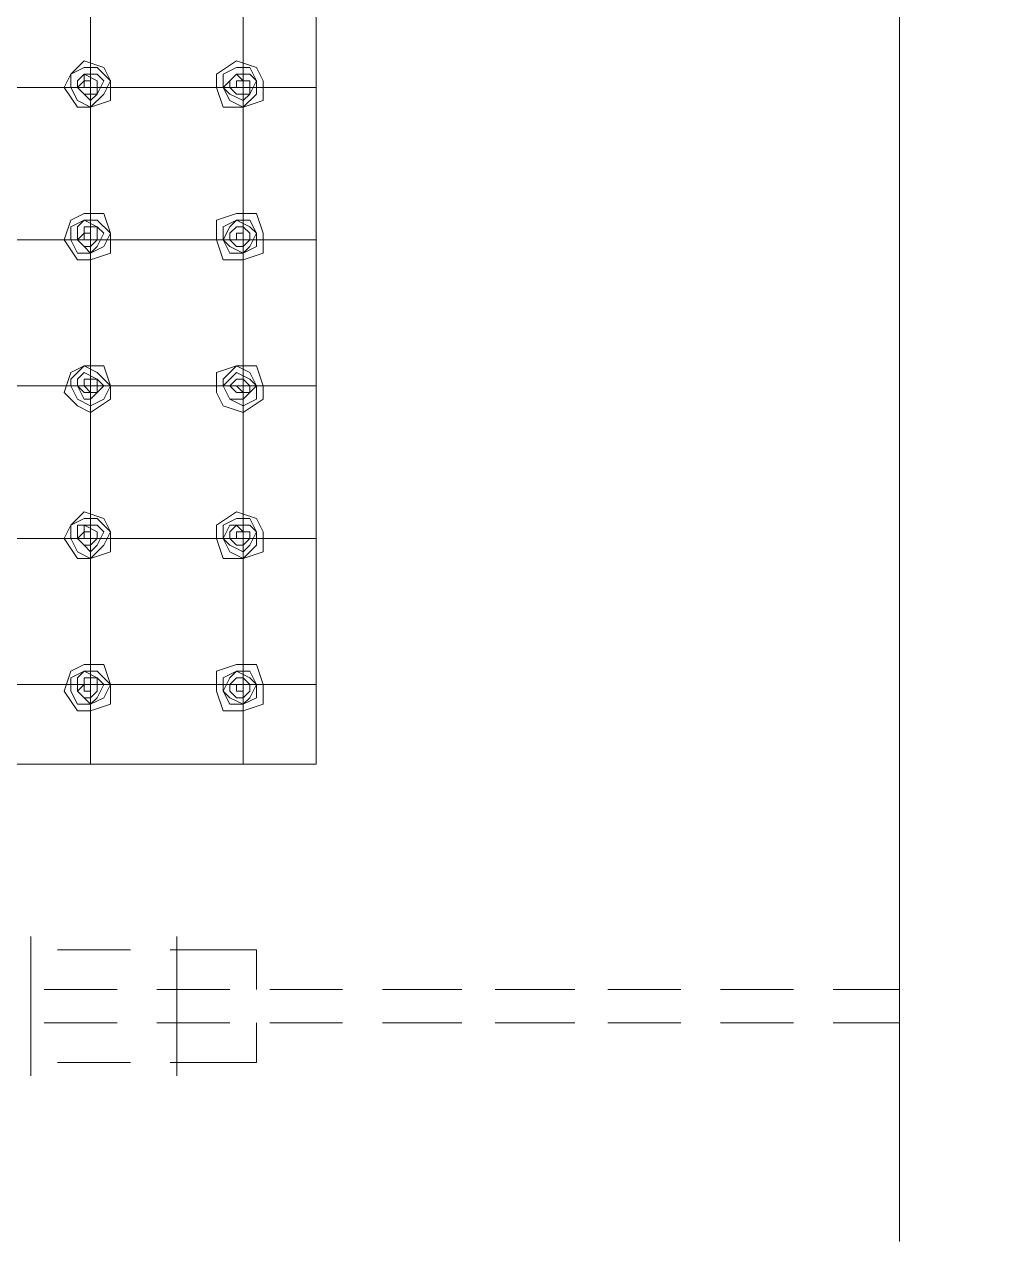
# Model space of a CAD drawing. Header units: millimetres. Extents: x 6 to 291, y 4 to 206.
# Drawn here: x 259.63 to 265.9, y 32.09 to 39.86 of the extents above; entities that cross this region are included whole.
import ezdxf

# ---------------------------------------------------------------- set-up
doc = ezdxf.new("R2010")
doc.units = ezdxf.units.MM
doc.layers.add('C00-00-00', color=7, linetype='Continuous')

msp = doc.modelspace()

# ---------------------------------------------------------------- linework, layer by layer
at = {"layer": 'C00-00-00', "lineweight": 15}
for points in [[(265.21834, 32.088674), (265.21834, 40.936342), (264.583333, 41.148005), (265.895672, 41.656001), (265.21834, 41.867664), (265.21834, 50.630663)], [(260.053668, 35.136663), (260.053668, 47.625)], [(261.027333, 35.136663), (261.027333, 47.625)], [(250.740331, 39.454665), (261.493002, 39.454665)], [(250.740331, 38.481001), (261.493002, 38.481001)], [(250.740331, 37.549662), (261.493002, 37.549662)], [(250.740331, 36.575997), (261.493002, 36.575997)], [(250.740331, 35.644675), (261.493002, 35.644675)]]:
    msp.add_lwpolyline(points, dxfattribs=at)
at = {"layer": 'C00-00-00', "lineweight": 5}
for points in [[(261.493002, 35.136663), (261.493002, 47.625)], [(260.053668, 39.750997), (260.053668, 39.200675)], [(261.027333, 39.750997), (261.027333, 39.200675)], [(259.757336, 39.454665), (260.307674, 39.454665)], [(260.731001, 39.454665), (261.281339, 39.454665)], [(260.053668, 38.777333), (260.053668, 38.226995)], [(261.027333, 38.777333), (261.027333, 38.226995)], [(259.757336, 38.481001), (260.307674, 38.481001)], [(260.731001, 38.481001), (261.281339, 38.481001)], [(260.053668, 37.803668), (260.053668, 37.295672)], [(261.027333, 37.803668), (261.027333, 37.295672)], [(259.757336, 37.549662), (260.307674, 37.549662)], [(260.731001, 37.549662), (261.281339, 37.549662)], [(260.053668, 36.872329), (260.053668, 36.322008)], [(261.027333, 36.872329), (261.027333, 36.322008)], [(259.757336, 36.575997), (260.307674, 36.575997)], [(260.731001, 36.575997), (261.281339, 36.575997)], [(260.053668, 35.898665), (260.053668, 35.348343)], [(261.027333, 35.898665), (261.027333, 35.348343)], [(259.757336, 35.644675), (260.307674, 35.644675)], [(260.731001, 35.644675), (261.281339, 35.644675)], [(250.740331, 35.136663), (261.493002, 35.136663)], [(259.672667, 33.147008), (259.672667, 34.036004)], [(260.604006, 33.147008), (260.604006, 34.036004)], [(259.842004, 33.951335), (260.307674, 33.951335)], [(260.561663, 33.951335), (261.112001, 33.951335)], [(261.112001, 33.951335), (261.112001, 33.697329)], [(259.757336, 33.697329), (260.223005, 33.697329)], [(260.476995, 33.697329), (260.942664, 33.697329)], [(261.19667, 33.697329), (261.662339, 33.697329)], [(261.916329, 33.697329), (262.42434, 33.697329)], [(262.636004, 33.697329), (263.143999, 33.697329)], [(263.355663, 33.697329), (263.821332, 33.697329)], [(264.075338, 33.697329), (264.541007, 33.697329)], [(264.794997, 33.697329), (265.21834, 33.697329)], [(259.757336, 33.485666), (260.223005, 33.485666)], [(260.476995, 33.485666), (260.942664, 33.485666)], [(261.112001, 33.485666), (261.112001, 33.231676)], [(261.19667, 33.485666), (261.662339, 33.485666)], [(261.916329, 33.485666), (262.42434, 33.485666)], [(262.636004, 33.485666), (263.143999, 33.485666)], [(263.355663, 33.485666), (263.821332, 33.485666)], [(264.075338, 33.485666), (264.541007, 33.485666)], [(264.794997, 33.485666), (265.21834, 33.485666)], [(260.307674, 33.231676), (259.842004, 33.231676)], [(261.112001, 33.231676), (260.561663, 33.231676)]]:
    msp.add_lwpolyline(points, dxfattribs=at)
for points in [[(260.180663, 39.369997), (260.053663, 39.327663), (259.968996, 39.327663), (259.884329, 39.454663), (259.926663, 39.53933), (260.011329, 39.623997), (260.138329, 39.581663), (260.180663, 39.496997)], [(261.154328, 39.369997), (261.027328, 39.327663), (260.900328, 39.327663), (260.857994, 39.454663), (260.857994, 39.53933), (260.984994, 39.623997), (261.111994, 39.581663), (261.154328, 39.496997)], [(260.138337, 39.412339), (260.05367, 39.327672), (259.969003, 39.370006), (259.92667, 39.454672), (259.92667, 39.539339), (260.011337, 39.581672), (260.096003, 39.581672), (260.18067, 39.497006)], [(261.112001, 39.412339), (261.027335, 39.327672), (260.942668, 39.370006), (260.900335, 39.454672), (260.900335, 39.539339), (260.985001, 39.581672), (261.069668, 39.581672), (261.112001, 39.497006)], [(260.095994, 39.412339), (260.053661, 39.370006), (260.011328, 39.412339), (259.968994, 39.454672), (259.968994, 39.497006), (260.011328, 39.539339), (260.095994, 39.539339), (260.138328, 39.497006)], [(260.095994, 39.412339), (260.053661, 39.412339), (260.011328, 39.412339), (259.968994, 39.454672), (260.011328, 39.497006), (260.011328, 39.539339), (260.095994, 39.497006)], [(260.053668, 39.454665), (260.011335, 39.454665), (260.011335, 39.496999), (260.053668, 39.496999)], [(261.069659, 39.412339), (261.027326, 39.370006), (260.942659, 39.412339), (260.900326, 39.454672), (260.942659, 39.497006), (260.984992, 39.539339), (261.069659, 39.539339), (261.111992, 39.497006)], [(261.069659, 39.412339), (261.027326, 39.412339), (260.984992, 39.412339), (260.942659, 39.454672), (260.942659, 39.497006), (260.984992, 39.539339), (261.027326, 39.497006), (261.069659, 39.497006)], [(261.027333, 39.454665), (260.984999, 39.454665), (260.984999, 39.496999), (261.027333, 39.496999)], [(260.180663, 38.396332), (260.053663, 38.353999), (259.968996, 38.353999), (259.884329, 38.480999), (259.926663, 38.607999), (260.011329, 38.650332), (260.138329, 38.650332), (260.180663, 38.523332)], [(260.138337, 38.438674), (260.05367, 38.396341), (259.969003, 38.396341), (259.92667, 38.481008), (259.92667, 38.565674), (260.011337, 38.608008), (260.096003, 38.608008), (260.18067, 38.523341)], [(260.095994, 38.438674), (260.053661, 38.396341), (260.011328, 38.438674), (259.968994, 38.481008), (259.968994, 38.565674), (260.011328, 38.608008), (260.095994, 38.565674), (260.138328, 38.523341)], [(261.154328, 38.396332), (261.027328, 38.353999), (260.900328, 38.353999), (260.857994, 38.480999), (260.857994, 38.607999), (260.984994, 38.650332), (261.111994, 38.650332), (261.154328, 38.523332)], [(261.069659, 38.438674), (261.027326, 38.396341), (260.942659, 38.438674), (260.900326, 38.481008), (260.942659, 38.565674), (260.984992, 38.608008), (261.069659, 38.565674), (261.111992, 38.523341)], [(261.112001, 38.438674), (261.027335, 38.396341), (260.942668, 38.396341), (260.900335, 38.481008), (260.900335, 38.565674), (260.985001, 38.608008), (261.069668, 38.608008), (261.112001, 38.523341)], [(260.095994, 38.481001), (260.053661, 38.438667), (260.011328, 38.438667), (259.968994, 38.481001), (260.011328, 38.523334), (260.011328, 38.565667), (260.095994, 38.565667), (260.095994, 38.523334)], [(261.069659, 38.481001), (261.027326, 38.438667), (260.984992, 38.438667), (260.942659, 38.481001), (260.942659, 38.523334), (260.984992, 38.565667), (261.027326, 38.565667), (261.069659, 38.523334)], [(260.053668, 38.481001), (260.011335, 38.481001), (260.011335, 38.523334), (260.053668, 38.523334)], [(261.027333, 38.481001), (260.984999, 38.481001), (260.984999, 38.523334), (261.027333, 38.523334)], [(260.180663, 37.46501), (260.053663, 37.380343), (259.968996, 37.422676), (259.884329, 37.507343), (259.926663, 37.634343), (260.011329, 37.676676), (260.138329, 37.676676), (260.180663, 37.549676)], [(260.138337, 37.46501), (260.05367, 37.422676), (259.969003, 37.46501), (259.92667, 37.549676), (259.92667, 37.59201), (260.011337, 37.676676), (260.096003, 37.634343), (260.18067, 37.549676)], [(261.154328, 37.46501), (261.027328, 37.380343), (260.900328, 37.422676), (260.857994, 37.507343), (260.857994, 37.634343), (260.984994, 37.676676), (261.111994, 37.676676), (261.154328, 37.549676)], [(261.112001, 37.46501), (261.027335, 37.422676), (260.942668, 37.46501), (260.900335, 37.549676), (260.900335, 37.59201), (260.985001, 37.676676), (261.069668, 37.634343), (261.112001, 37.549676)], [(260.095994, 37.507336), (260.053661, 37.465002), (260.011328, 37.465002), (259.968994, 37.549669), (259.968994, 37.592002), (260.011328, 37.634336), (260.095994, 37.592002), (260.138328, 37.549669)], [(261.069659, 37.507336), (261.027326, 37.465002), (260.942659, 37.465002), (260.900326, 37.549669), (260.942659, 37.592002), (260.984992, 37.634336), (261.069659, 37.592002), (261.111992, 37.549669)], [(260.095994, 37.507336), (260.053661, 37.507336), (260.011328, 37.507336), (259.968994, 37.549669), (260.011328, 37.549669), (260.011328, 37.592002), (260.095994, 37.592002), (260.095994, 37.549669)], [(260.053668, 37.549662), (260.053668, 37.507329), (260.011335, 37.549662)], [(261.069659, 37.507336), (261.027326, 37.507336), (260.984992, 37.507336), (260.942659, 37.549669), (260.984992, 37.592002), (261.027326, 37.592002), (261.069659, 37.549669)], [(261.027333, 37.549662), (261.027333, 37.507329), (260.984999, 37.549662)], [(260.180663, 36.491329), (260.053663, 36.448995), (259.968996, 36.448995), (259.884329, 36.575995), (259.926663, 36.660662), (260.011329, 36.745329), (260.138329, 36.702995), (260.180663, 36.618329)], [(261.154328, 36.491329), (261.027328, 36.448995), (260.900328, 36.448995), (260.857994, 36.575995), (260.857994, 36.660662), (260.984994, 36.745329), (261.111994, 36.702995), (261.154328, 36.618329)], [(260.138337, 36.533671), (260.05367, 36.449004), (259.969003, 36.491338), (259.92667, 36.576004), (259.92667, 36.660671), (260.011337, 36.703004), (260.096003, 36.703004), (260.18067, 36.618338)], [(261.112001, 36.533671), (261.027335, 36.449004), (260.942668, 36.491338), (260.900335, 36.576004), (260.900335, 36.660671), (260.985001, 36.703004), (261.069668, 36.703004), (261.112001, 36.618338)], [(260.095994, 36.533671), (260.053661, 36.491338), (260.011328, 36.533671), (259.968994, 36.576004), (259.968994, 36.660671), (260.011328, 36.660671), (260.095994, 36.660671), (260.138328, 36.618338)], [(260.095994, 36.575997), (260.053661, 36.533664), (260.011328, 36.533664), (259.968994, 36.575997), (260.011328, 36.618331), (260.011328, 36.660664), (260.095994, 36.618331)], [(260.053668, 36.575997), (260.011326, 36.575997), (260.011326, 36.61834), (260.053668, 36.61834)], [(261.069659, 36.533671), (261.027326, 36.491338), (260.942659, 36.533671), (260.900326, 36.576004), (260.942659, 36.660671), (260.984992, 36.660671), (261.069659, 36.660671), (261.111992, 36.618338)], [(261.069659, 36.575997), (261.027326, 36.533664), (260.984992, 36.533664), (260.942659, 36.575997), (260.942659, 36.618331), (260.984992, 36.660664), (261.027326, 36.618331), (261.069659, 36.618331)], [(261.027333, 36.575997), (260.984999, 36.575997), (260.984999, 36.618331), (261.027333, 36.618331)], [(260.180663, 35.517664), (260.053663, 35.475331), (259.968996, 35.475331), (259.884329, 35.602331), (259.926663, 35.729331), (260.011329, 35.771664), (260.138329, 35.771664), (260.180663, 35.644664)], [(261.154328, 35.517664), (261.027328, 35.475331), (260.900328, 35.475331), (260.857994, 35.602331), (260.857994, 35.729331), (260.984994, 35.771664), (261.111994, 35.771664), (261.154328, 35.644664)], [(260.138337, 35.560006), (260.05367, 35.517673), (259.969003, 35.517673), (259.92667, 35.60234), (259.92667, 35.687006), (260.011337, 35.72934), (260.096003, 35.72934), (260.18067, 35.644673)], [(260.095994, 35.560006), (260.053661, 35.517673), (260.011328, 35.560006), (259.968994, 35.60234), (259.968994, 35.687006), (260.011328, 35.72934), (260.095994, 35.687006), (260.138328, 35.644673)], [(260.095994, 35.602333), (260.053661, 35.559999), (260.011328, 35.559999), (259.968994, 35.602333), (260.011328, 35.644666), (260.011328, 35.686999), (260.095994, 35.686999), (260.095994, 35.644666)], [(261.069659, 35.560006), (261.027326, 35.517673), (260.942659, 35.560006), (260.900326, 35.60234), (260.942659, 35.687006), (260.984992, 35.72934), (261.069659, 35.687006), (261.111992, 35.644673)], [(261.112001, 35.560006), (261.027335, 35.517673), (260.942668, 35.517673), (260.900335, 35.60234), (260.900335, 35.687006), (260.985001, 35.72934), (261.069668, 35.72934), (261.112001, 35.644673)], [(261.069659, 35.602333), (261.027326, 35.559999), (260.984992, 35.559999), (260.942659, 35.602333), (260.942659, 35.644666), (260.984992, 35.686999), (261.027326, 35.686999), (261.069659, 35.644666)], [(260.053668, 35.602333), (260.011335, 35.602333), (260.011335, 35.644666), (260.053668, 35.644666)], [(261.027333, 35.602333), (260.984999, 35.602333), (260.984999, 35.644666), (261.027333, 35.644666)]]:
    msp.add_lwpolyline(points, close=True, dxfattribs=at)

doc.saveas('drawing.dxf')
